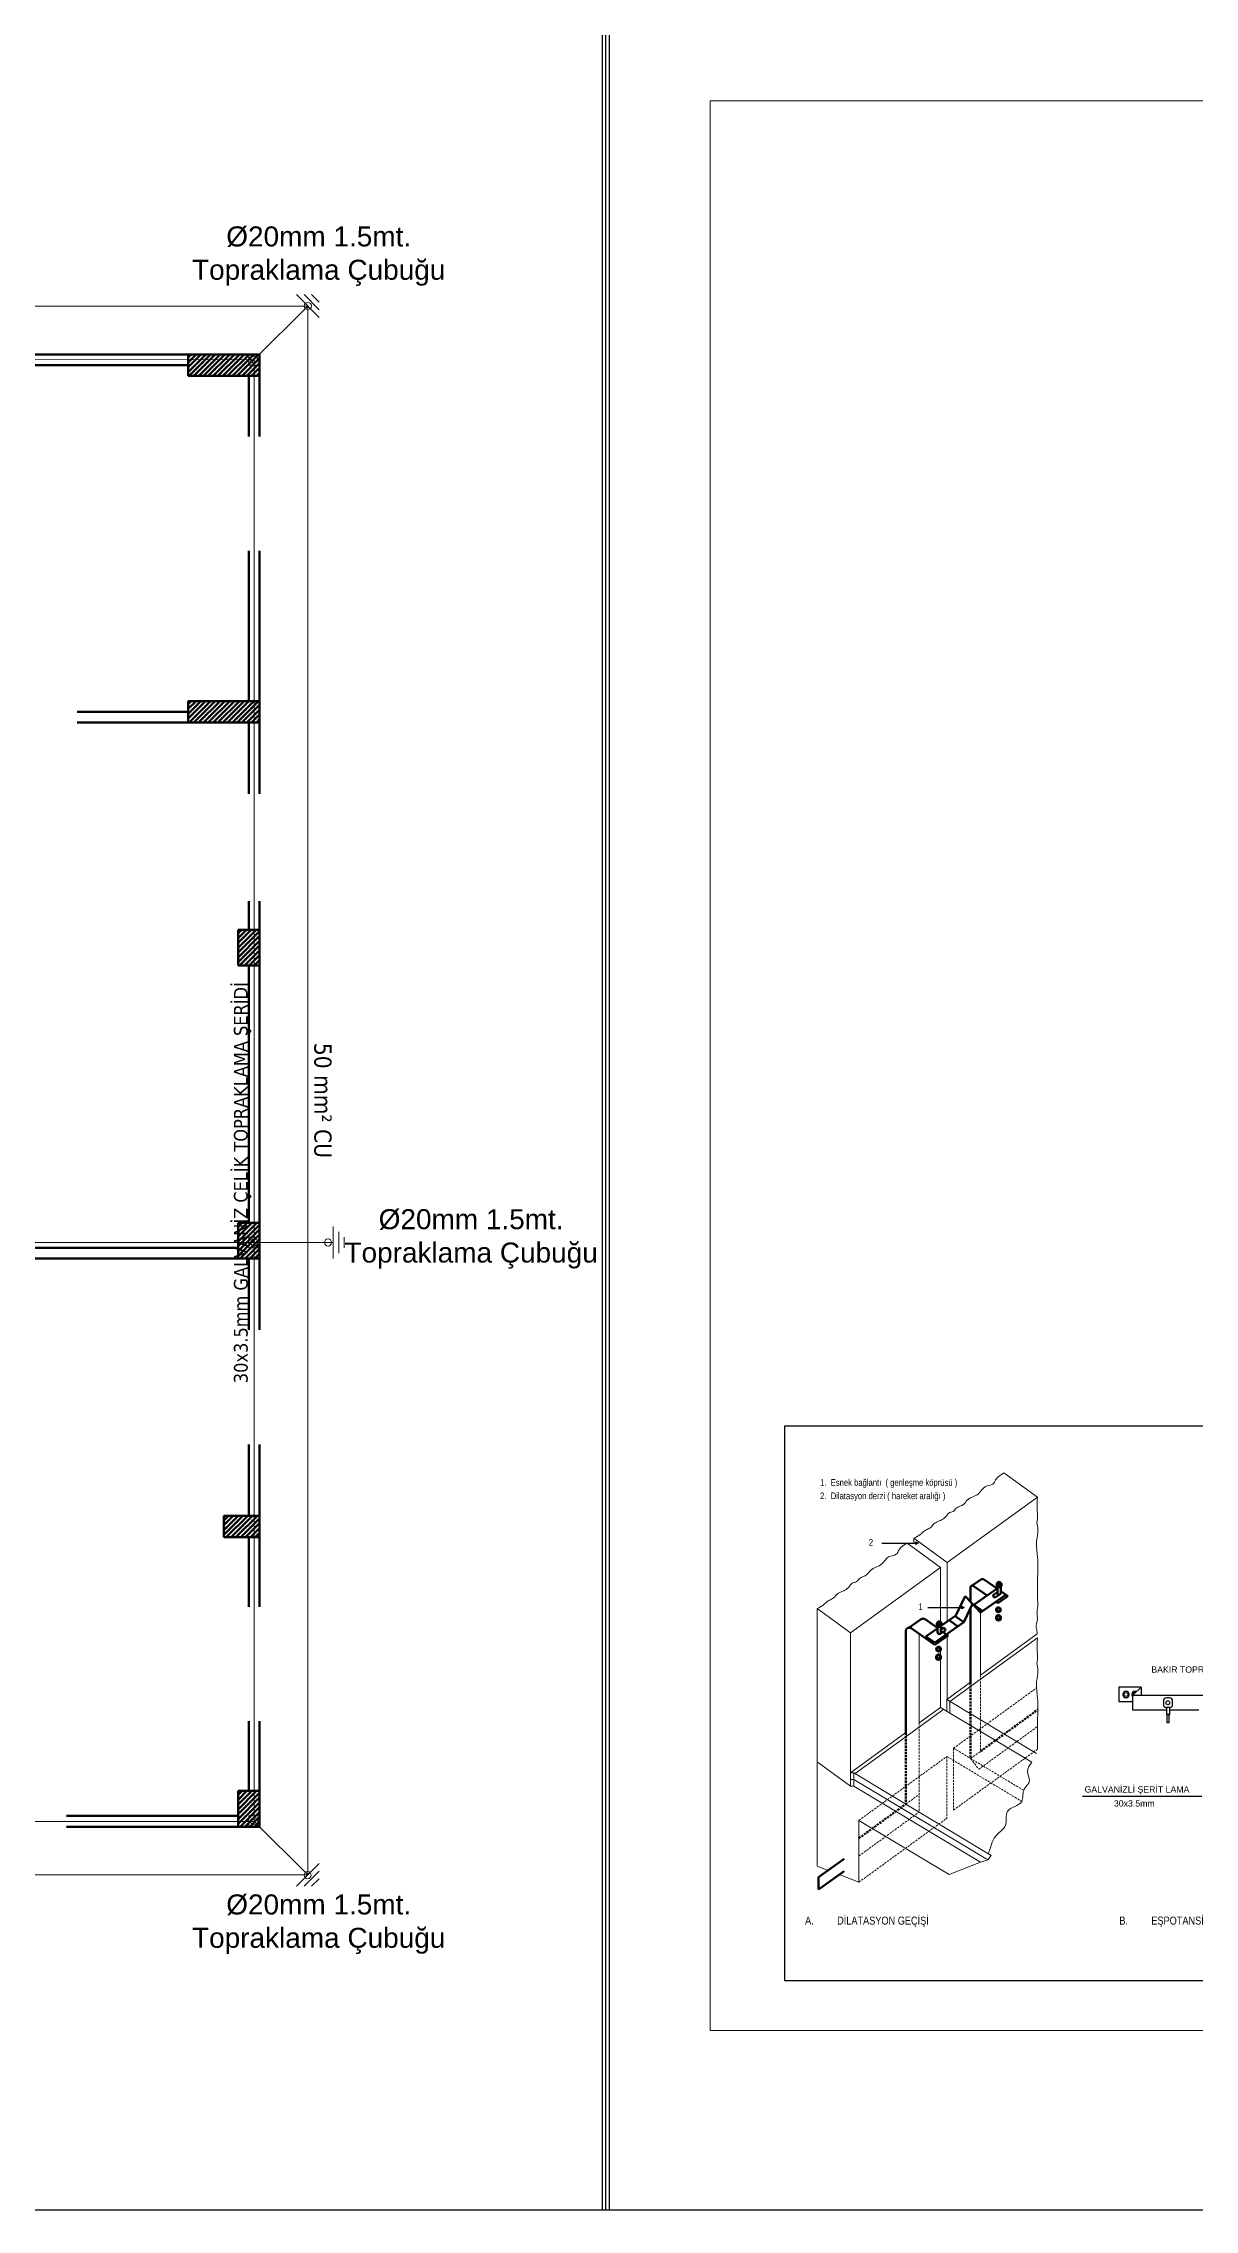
# Model space of a CAD drawing. Header units: millimetres. Extents: x 2046 to 14753, y 2361 to 29276.
# Drawn here: x 4837 to 6448, y 8040 to 11071 of the extents above; entities that cross this region are included whole.
import ezdxf
from ezdxf.enums import TextEntityAlignment as Align

# ---------------------------------------------------------------- set-up
doc = ezdxf.new("R2010")
doc.units = ezdxf.units.MM
doc.linetypes.add('DASHED2', pattern=[9.525, 6.35, -3.175])
for name, color, linetype, lineweight in [('A.O. DUVAR', 7, 'Continuous', 50), ('CERCEVE', 251, 'Continuous', 9), ('MYTOPRAKALAMA', 1, 'Continuous', 25), ('sh_elkyazı', 2, 'Continuous', 25), ('sh_k_aydınlatma', 1, 'Continuous', 50), ('sh_k_blok', 4, 'Continuous', 25), ('sh_k_priz', 5, 'Continuous', 50), ('sh_m_mim', 136, 'Continuous', 15), ('TOPRAKLAMA', 44, 'Continuous', 18), ('yazi', 251, 'Continuous', 25), ('YAZı', 251, 'Continuous', 9)]:
    doc.layers.add(name, color=color, linetype=linetype, lineweight=lineweight)
doc.layers.add('SEMBOL YAZI', color=254, linetype='Continuous')
doc.styles.add('2A ELEKTRİK', font='swissl.ttf', dxfattribs={"height": 10})
doc.styles.add('AGA', font='tahoma.ttf', dxfattribs={"height": 16})
doc.styles.add('ELEKTRIK', font='arial.ttf', dxfattribs={"height": 0.2})
doc.styles.add('sh_yazı', font='ARIALN.TTF', dxfattribs={"height": 10})

# ---------------------------------------------------------------- blocks, each defined once
blk = doc.blocks.new('TEMEL TOPR DETAYı')
at = {"layer": 'sh_k_blok', "lineweight": 30}
for points in [[(165.8, 569.8), (165.8, 567.9), (165.8, 565.9), (169.5, 567.9)], [(238.6, 471.1), (234.8, 473.1), (234.8, 471.1), (234.8, 469.2)]]:
    blk.add_hatch(color=256, dxfattribs=at).paths.add_polyline_path(points)
for points in [[(546.6, 321.4), (541.6, 321.4), (541.6, 310.9), (546.6, 310.9)], [(545.9, 310.9), (542.3, 310.9), (542.3, 298.9), (545.9, 298.9)]]:
    blk.add_lwpolyline(points, close=True)
at = {"layer": 'SEMBOL YAZI'}
for p, q in [((503.9, 352), (470.4, 352)), ((470.4, 352), (470.4, 329.7)), ((491.3, 329.7), (470.4, 329.7)), ((491.3, 339.7), (503.9, 352)), ((491.3, 339.7), (712, 339.7)), ((491.3, 317.3), (491.3, 339.7)), ((503.9, 352), (503.9, 339.7)), ((537.2, 331.2), (537.2, 325.9)), ((546.5, 335.7), (541.7, 335.7)), ((551, 325.9), (551, 331.2)), ((541.6, 317.3), (491.3, 317.3)), ((546.5, 321.4), (541.7, 321.4)), ((590.4, 317.3), (546.6, 317.3)), ((594.7, 188), (415.9, 188))]:
    blk.add_line(p, q, dxfattribs=at)
blk.add_lwpolyline([(486.4, 340.9), (483.8, 345.4), (478.5, 345.4), (475.9, 340.9), (478.5, 336.3), (483.8, 336.3)], close=True, dxfattribs=at)
blk.add_lwpolyline([(497.1, 345.4), (497, 345.4), (491.8, 345.4), (489.2, 340.9), (491.3, 337.2)], dxfattribs=at)
for centre in [(481.1, 340.9), (543.9, 328.5)]:
    blk.add_circle(centre, 2.91, dxfattribs=at)
for centre, radius, start, end in [((494.4, 340.9), 2.91, 72.0505, 196.6454), ((541.7, 331.2), 4.5, 90, 180), ((541.7, 325.9), 4.5, 180, 270), ((546.5, 331.2), 4.5, 0, 90), ((546.5, 325.9), 4.5, 270, 0)]:
    blk.add_arc(centre, radius, start, end, dxfattribs=at)
at = {"layer": 'sh_k_aydınlatma'}
for p, q in [((240, 488.4), (226, 459.2)), ((251, 476.7), (240, 488.4)), ((250.7, 504.2), (263.2, 513)), ((253.2, 475.2), (288.1, 499.6)), ((268.9, 513), (288.3, 499.4)), ((288.3, 494.4), (282.3, 490.4)), ((291.6, 490.6), (285.1, 486.2)), ((287.3, 506.1), (287.3, 503.3)), ((288.3, 493), (288.3, 502.4)), ((293.3, 493), (293.3, 502.4)), ((293.4, 495.9), (304.1, 488.4)), ((294.3, 506.1), (294.3, 503.3)), ((204.7, 444.3), (226, 459.2)), ((237.9, 449.2), (224.8, 458.4)), ((251, 476.7), (266.3, 466)), ((286.3, 456.5), (286.3, 453.7)), ((293.3, 456.5), (293.3, 453.7)), ((156.1, 441.2), (174.1, 453.8)), ((179.8, 453.8), (199, 440.3)), ((181.2, 427.8), (199, 440.3)), ((197.7, 447.1), (197.7, 444.2)), ((198.7, 434.8), (198.7, 443.3)), ((203.7, 432.2), (203.7, 443.3)), ((203.7, 438.3), (207.3, 440.8)), ((203.7, 432.2), (210.1, 436.7)), ((204.7, 447.1), (204.7, 444.2)), ((207.2, 434.6), (214.3, 429.6)), ((229.2, 443.1), (216.1, 452.3)), ((196.7, 397.4), (196.7, 394.6)), ((203.7, 397.4), (203.7, 394.6))]:
    blk.add_line(p, q, dxfattribs=at)
at = {"layer": 'sh_k_aydınlatma', "lineweight": 50}
for p, q in [((248.2, 501.7), (248.2, 479.7)), ((273.1, 489.1), (252.1, 503.8)), ((263.2, 463.9), (301.1, 490.5)), ((289.1, 477.9), (304.1, 488.4)), ((251, 476.7), (237.9, 449.2)), ((248.2, 470.7), (248.2, 359.2)), ((263.2, 463.9), (251, 476.7)), ((289.1, 477.9), (286.1, 480)), ((151.1, 436.2), (151.1, 283.3)), ((194.3, 415.6), (159, 440.3)), ((194.3, 418.7), (181.2, 427.8)), ((194.3, 418.7), (238.2, 449.4)), ((194.3, 415.6), (214.3, 429.6))]:
    blk.add_line(p, q, dxfattribs=at)
at = {"layer": 'sh_k_aydınlatma'}
for centre, radius in [((290.8, 506.1), 3.5), ((289.8, 468), 3.5), ((289.8, 456.5), 3.5), ((289.8, 468), 2.5), ((289.8, 456.5), 2.5), ((201.2, 447.1), 3.5), ((200.2, 408.9), 3.5), ((200.2, 397.4), 3.5), ((200.2, 408.9), 2.5), ((200.2, 397.4), 2.5)]:
    blk.add_circle(centre, radius, dxfattribs=at)
at = {"layer": 'sh_k_aydınlatma', "lineweight": 50}
for centre, radius in [((250.7, 501.7), 2.5), ((156.1, 436.2), 5)]:
    blk.add_arc(centre, radius, 55, 180, dxfattribs=at)
at = {"layer": 'sh_k_aydınlatma'}
for centre, radius, start, end in [((266.1, 508.9), 5, 55, 125), ((285.1, 489.3), 3.05, 158.9974, 268.9974), ((290.8, 506.1), 4.5, 218.9424, 321.0576), ((290.8, 493), 2.5, 180, 0), ((176.9, 449.7), 5, 55, 125), ((201.2, 447.1), 4.5, 218.9424, 321.0576), ((201.6, 434.3), 2.96, 170.4002, 314.5998), ((207.3, 437.7), 3.05, 340, 90), ((289.8, 456.5), 4.5, 218.9424, 321.0576), ((200.2, 397.4), 4.5, 218.9424, 321.0576)]:
    blk.add_arc(centre, radius, start, end, dxfattribs=at)
at = {"layer": 'sh_k_blok', "lineweight": 30}
for points in [[(115.1, 567.9), (165.8, 567.9), (165.8, 569.8), (169.5, 567.9), (165.8, 565.9), (165.8, 567.9)], [(184.1, 471.1), (234.8, 471.1), (234.8, 473.1), (238.6, 471.1), (234.8, 469.2), (234.8, 471.1)]]:
    blk.add_lwpolyline(points, dxfattribs=at)
at = {"layer": 'sh_k_priz', "lineweight": 60}
for p, q in [((288.3, 508.6), (293.3, 503.6)), ((203.6, 449.5), (198.7, 444.6)), ((20.2, 67), (20.2, 48.4))]:
    blk.add_line(p, q, dxfattribs=at)
at = {"layer": 'sh_k_priz', "linetype": 'DASHED2', "lineweight": 60, "ltscale": 0.5}
for p, q in [((248.2, 359.2), (248.2, 244.9)), ((263.2, 255.8), (348.9, 318.2)), ((151.1, 283.3), (151.1, 176.6)), ((80.7, 125.4), (151.1, 176.6))]:
    blk.add_line(p, q, dxfattribs=at)
at = {"layer": 'sh_k_priz', "lineweight": 60, "ltscale": 0.5}
for p, q in [((20.2, 67), (58.4, 94.7)), ((20.2, 48.4), (58.4, 76.1))]:
    blk.add_line(p, q, dxfattribs=at)
at = {"layer": 'sh_m_mim', "lineweight": 20}
for p, q in [((348.2, 636.9), (298.2, 673.2)), ((213.2, 538.8), (348.2, 636.9)), ((203.2, 531.5), (153.2, 567.9)), ((163.2, 575.1), (163.2, 567.9)), ((213.2, 538.8), (163.2, 575.1)), ((68.2, 433.5), (203.2, 531.5)), ((203.2, 531.5), (203.2, 449.9)), ((213.2, 538.8), (213.2, 450.2)), ((18.2, 469.8), (18.2, 83.5)), ((68.2, 433.5), (18.2, 469.8)), ((263.2, 463.9), (263.2, 370.1)), ((68.2, 433.5), (68.2, 203.5)), ((171.1, 431.8), (171.1, 298.3)), ((213.2, 430.4), (213.2, 431.9)), ((213.2, 428.9), (213.2, 333.8)), ((217.2, 330.6), (348.2, 425.7)), ((263.2, 370.1), (348, 431.8)), ((203.2, 407.1), (203.2, 399.3)), ((203.2, 394.1), (203.2, 321.5)), ((212.6, 333.4), (248.2, 359.2)), ((212.6, 333.4), (212.6, 315.9)), ((212.6, 333.4), (347, 252.6)), ((217.2, 330.6), (217.2, 313.1)), ((75.1, 222.3), (207.8, 318.7)), ((171.1, 298.3), (203.2, 321.5)), ((203.2, 321.5), (339.7, 239.5)), ((68.2, 223.5), (151.1, 283.7)), ((68.2, 203.5), (18.2, 239.8)), ((68.2, 223.5), (73.2, 223.5)), ((68.2, 213.5), (73.2, 213.5)), ((68.2, 203.5), (73.2, 203.5)), ((73.2, 223.5), (279.2, 99.7)), ((73.2, 223.5), (73.2, 203.5)), ((73.2, 213.5), (274, 92.8)), ((73.2, 203.5), (262.9, 89.4)), ((80.7, 152.2), (216, 70.9)), ((80.7, 152.2), (80.7, 59.5)), ((279.2, 99.7), (274, 92.8)), ((18.2, 83.5), (34.4, 77.2)), ((51.1, 70.8), (80.7, 59.5)), ((262.9, 89.4), (216, 70.9)), ((274, 92.8), (262.9, 89.4))]:
    blk.add_line(p, q, dxfattribs=at)
at = {"layer": 'sh_m_mim', "linetype": 'DASHED2', "lineweight": 20, "ltscale": 0.5}
for p, q in [((263.2, 370.1), (263.2, 255.8)), ((222.6, 260.3), (347, 350.7)), ((171.1, 298.3), (171.1, 164.6)), ((260.3, 228.7), (348.9, 293.2)), ((222.6, 260.3), (327.7, 197.1)), ((222.6, 260.3), (222.6, 167.6)), ((80.7, 152.2), (212.6, 248)), ((212.6, 248), (325, 180.5)), ((212.6, 248), (212.6, 155.3)), ((222.6, 167.6), (348.6, 259.1)), ((248.2, 244.9), (263.2, 255.8)), ((248.2, 244.9), (260.3, 228.7)), ((80.7, 98.8), (171.1, 164.6)), ((151.1, 176.6), (171.1, 191.1)), ((80.7, 59.5), (212.6, 155.3))]:
    blk.add_line(p, q, dxfattribs=at)
at = {"layer": 'sh_m_mim', "lineweight": 20}
for points in [[(163.2, 575.1), (172.6, 580.7), (178.6, 585.9), (181.5, 587.6), (187.7, 591), (193.7, 597.1), (208.2, 605), (212.8, 609.9), (216.6, 613.7), (221.8, 615.1), (226.2, 619.8), (237.7, 626), (243.1, 632.2), (259.9, 641.9), (270.3, 652.6), (281.7, 656.5), (285.7, 662.7), (298.2, 673.2)], [(18.2, 469.8), (27.6, 475.4), (33.6, 480.6), (36.5, 482.3), (42.7, 485.6), (48.7, 491.7), (63.2, 499.6), (67.8, 504.6), (71.6, 508.3), (76.8, 509.8), (81.2, 514.5), (92.7, 520.7), (98.1, 526.9), (114.9, 536.6), (125.3, 547.2), (136.7, 551.1), (140.7, 557.4), (153.2, 567.9)]]:
    blk.add_spline(points, degree=3, dxfattribs=at)
for points, knots in [([(348.2, 636.9), (347.9, 630), (347.6, 619.6), (349.1, 606.9), (346.7, 597.6), (350.9, 586.2), (345.4, 570.3), (348.3, 552.2), (349.2, 534.3), (348.5, 517), (348.9, 498.3), (347.9, 484.1), (349.5, 473), (346.6, 464), (349.5, 452.8), (345.7, 443.1), (347.6, 436.7), (347.9, 433.3), (348, 431.8)], [0, 0, 0, 0, 4.150409, 6.206508, 7.655121, 9.733379, 13.149389, 17.265036, 20.557968, 23.949603, 27.649104, 31.759689, 32.443061, 34.354537, 37.249813, 39.099785, 40.254411, 41.153479, 41.153479, 41.153479, 41.153479]), ([(348.2, 425.7), (347.9, 418.8), (347.6, 408.5), (349.1, 395.7), (346.7, 386.4), (350.9, 375), (345.4, 359.1), (348.3, 341.1), (349.2, 323.1), (348.5, 305.8), (348.9, 287.1), (347.9, 272.9), (348.7, 263.6), (348.3, 260.7), (348.6, 259.1)], [0, 0, 0, 0, 4.150409, 6.206508, 7.655121, 9.733379, 13.149389, 17.265036, 20.557968, 23.949603, 27.649104, 31.759689, 32.443061, 33.39273, 33.39273, 33.39273, 33.39273]), ([(339.7, 239.5), (336.4, 235), (330.1, 226.3), (340.8, 209.9), (323.9, 198.5), (330, 174.4), (296.5, 171.3), (305.3, 142.7), (282.8, 130.3), (279, 113.9), (275.4, 103.7), (274.8, 102.3)], [0, 0, 0, 0, 3.064753, 5.929072, 9.291552, 12.660241, 17.91858, 22.162296, 25.984997, 31.266841, 32.110344, 32.110344, 32.110344, 32.110344])]:
    blk.add_open_spline(points, degree=3, knots=knots, dxfattribs=at)
at = {"layer": 'sh_elkyazı', "lineweight": 30, "ltscale": 5, "style": 'sh_yazı'}
for s, p in [('1.  Esnek bağlantı  ( genleşme köprüsü )', (22.5, 653.8)), ('2.  Dilatasyon derzi ( hareket aralığı )', (22.5, 633.8))]:
    blk.add_text(s, height=10, dxfattribs=at).set_placement(p)
for s, p in [('2', (98.8, 569.1)), ('1', (173.2, 472.5))]:
    blk.add_text(s, height=10, dxfattribs=at).set_placement(p, align=Align.MIDDLE)
at = {"layer": 'sh_m_mim', "lineweight": 60, "ltscale": 5, "char_height": 12, "width": 607.757, "attachment_point": 4, "style": 'sh_yazı'}
for s, insert in [('A.^IDİLATASYON GEÇİŞİ', (0, 0)), ('B.^IEŞPOTANSİYEL TOPRAK BARASI', (471.1, 0))]:
    blk.add_mtext(s, dxfattribs=dict(at, insert=insert))
at = {"layer": 'YAZı', "color": 2, "style": 'ELEKTRIK'}
for s, height, p in [('BAKIR TOPRAKLAMA BARASI', 9.375, (519.1, 373.6)), ('GALVANİZLİ ŞERİT LAMA', 9.375, (419, 193.9)), ('30x3.5mm', 9.38, (463, 172.9))]:
    blk.add_text(s, height=height, dxfattribs=at).set_placement(p)

msp = doc.modelspace()

# ---------------------------------------------------------------- linework, layer by layer
at = {"layer": 'A.O. DUVAR'}
for p, q in [((4704.96, 10635.858), (5039.96, 10635.858)), ((5039.96, 10620.858), (4769.959, 10620.858)), ((5039.96, 10635.858), (5139.96, 10635.858)), ((5039.96, 10605.858), (5039.96, 10635.858)), ((5039.96, 10635.858), (5039.96, 10620.858)), ((5139.96, 10635.858), (5139.96, 10605.858)), ((5139.96, 10605.858), (5039.96, 10605.858)), ((5124.96, 10520.858), (5124.96, 10605.858)), ((5124.96, 10605.858), (5139.96, 10605.858)), ((5139.96, 10605.858), (5139.96, 10520.858)), ((5124.96, 10150.858), (5124.96, 10360.858)), ((5139.96, 10360.858), (5139.96, 10150.858)), ((4884.959, 10135.859), (5039.96, 10135.858)), ((5039.96, 10150.858), (5139.96, 10150.858)), ((5039.96, 10120.858), (5039.96, 10150.858)), ((5039.96, 10135.858), (5039.96, 10120.858)), ((5139.96, 10150.858), (5124.96, 10150.858)), ((5139.96, 10150.858), (5139.96, 10120.858)), ((5039.96, 10120.858), (4884.959, 10120.859)), ((5139.96, 10120.858), (5039.96, 10120.858)), ((5124.96, 10020.858), (5124.96, 10120.858)), ((5124.96, 10120.858), (5139.96, 10120.858)), ((5139.96, 10120.858), (5139.96, 10020.858)), ((5124.96, 9830.858), (5124.96, 9870.858)), ((5139.96, 9870.858), (5139.96, 9830.858)), ((5109.96, 9830.858), (5139.96, 9830.858)), ((5109.96, 9780.858), (5109.96, 9830.858)), ((5139.96, 9830.858), (5124.96, 9830.858)), ((5139.96, 9830.858), (5139.96, 9780.858)), ((5139.96, 9780.858), (5109.96, 9780.858)), ((5124.96, 9780.858), (5139.96, 9780.858)), ((5124.96, 9420.858), (5124.96, 9780.858)), ((5139.96, 9780.858), (5139.96, 9420.858)), ((5109.96, 9420.858), (5139.96, 9420.858)), ((5109.96, 9370.858), (5109.96, 9420.858)), ((5139.96, 9420.858), (5124.96, 9420.858)), ((5139.96, 9420.858), (5139.96, 9370.858)), ((4804.96, 9385.858), (5109.96, 9385.858)), ((5109.96, 9370.858), (4804.96, 9370.858)), ((5109.96, 9385.858), (5109.96, 9370.858)), ((5139.96, 9370.858), (5109.96, 9370.858)), ((5124.96, 9270.858), (5124.96, 9370.858)), ((5124.96, 9370.858), (5139.96, 9370.858)), ((5139.96, 9370.858), (5139.96, 9270.858)), ((5124.96, 9010.858), (5124.96, 9110.858)), ((5139.96, 9110.858), (5139.96, 9010.858)), ((5089.96, 8980.858), (5089.96, 9010.858)), ((5089.96, 9010.858), (5139.96, 9010.858)), ((5139.96, 9010.858), (5124.96, 9010.858)), ((5139.96, 9010.858), (5139.96, 8980.858)), ((5139.96, 8980.858), (5089.96, 8980.858)), ((5124.96, 8883.358), (5124.96, 8980.858)), ((5124.96, 8980.858), (5139.96, 8980.858)), ((5139.96, 8980.858), (5139.96, 8883.358)), ((5124.96, 8625.858), (5124.96, 8723.358)), ((5139.96, 8723.358), (5139.96, 8625.858)), ((5109.96, 8625.858), (5139.96, 8625.858)), ((5109.96, 8575.858), (5109.96, 8625.858)), ((5139.96, 8625.858), (5124.96, 8625.858)), ((5139.96, 8625.858), (5139.96, 8575.858)), ((4869.96, 8590.858), (5109.96, 8590.858)), ((5109.96, 8590.858), (5109.96, 8575.858)), ((5109.96, 8575.858), (4869.96, 8575.858)), ((5139.96, 8575.858), (5109.96, 8575.858))]:
    msp.add_line(p, q, dxfattribs=at)
at = {"layer": 'A.O. DUVAR', "linetype": 'Continuous', "ltscale": 10}
for p, q in [((5039.96, 10631.425), (5044.394, 10635.858)), ((5039.96, 10624.69), (5051.129, 10635.858)), ((5039.96, 10617.955), (5057.864, 10635.858)), ((5039.96, 10611.219), (5064.599, 10635.858)), ((5041.335, 10605.858), (5071.335, 10635.858)), ((5041.42, 10629.517), (5041.42, 10629.517)), ((5041.42, 10622.782), (5041.42, 10622.782)), ((5041.42, 10616.047), (5041.42, 10616.047)), ((5041.42, 10609.312), (5041.42, 10609.312)), ((5044.788, 10632.885), (5044.788, 10632.885)), ((5044.788, 10626.15), (5044.788, 10626.15)), ((5044.788, 10619.415), (5044.788, 10619.415)), ((5044.788, 10612.679), (5044.788, 10612.679)), ((5048.07, 10605.858), (5078.07, 10635.858)), ((5048.156, 10629.517), (5048.156, 10629.517)), ((5048.156, 10622.782), (5048.156, 10622.782)), ((5048.156, 10616.047), (5048.156, 10616.047)), ((5048.156, 10609.312), (5048.156, 10609.312)), ((5051.523, 10632.885), (5051.523, 10632.885)), ((5051.523, 10626.15), (5051.523, 10626.15)), ((5051.523, 10619.415), (5051.523, 10619.415)), ((5051.523, 10612.679), (5051.523, 10612.679)), ((5054.805, 10605.858), (5084.805, 10635.858)), ((5054.891, 10629.517), (5054.891, 10629.517)), ((5054.891, 10622.782), (5054.891, 10622.782)), ((5054.891, 10616.047), (5054.891, 10616.047)), ((5054.891, 10609.312), (5054.891, 10609.312)), ((5058.258, 10632.885), (5058.258, 10632.885)), ((5058.258, 10626.15), (5058.258, 10626.15)), ((5058.258, 10619.415), (5058.258, 10619.415)), ((5058.258, 10612.679), (5058.258, 10612.679)), ((5061.54, 10605.858), (5091.54, 10635.858)), ((5061.626, 10629.517), (5061.626, 10629.517)), ((5061.626, 10622.782), (5061.626, 10622.782)), ((5061.626, 10616.047), (5061.626, 10616.047)), ((5061.626, 10609.312), (5061.626, 10609.312)), ((5064.994, 10632.885), (5064.994, 10632.885)), ((5064.994, 10626.15), (5064.994, 10626.15)), ((5064.994, 10619.415), (5064.994, 10619.415)), ((5064.994, 10612.679), (5064.994, 10612.679)), ((5068.275, 10605.858), (5098.275, 10635.858)), ((5068.361, 10629.517), (5068.361, 10629.517)), ((5068.361, 10622.782), (5068.361, 10622.782)), ((5068.361, 10616.047), (5068.361, 10616.047)), ((5068.361, 10609.312), (5068.361, 10609.312)), ((5071.729, 10632.885), (5071.729, 10632.885)), ((5071.729, 10626.15), (5071.729, 10626.15)), ((5071.729, 10619.415), (5071.729, 10619.415)), ((5071.729, 10612.679), (5071.729, 10612.679)), ((5075.011, 10605.858), (5105.011, 10635.858)), ((5075.096, 10629.517), (5075.096, 10629.517)), ((5075.096, 10622.782), (5075.096, 10622.782)), ((5075.096, 10616.047), (5075.096, 10616.047)), ((5075.096, 10609.312), (5075.096, 10609.312)), ((5078.464, 10632.885), (5078.464, 10632.885)), ((5078.464, 10626.15), (5078.464, 10626.15)), ((5078.464, 10619.415), (5078.464, 10619.415)), ((5078.464, 10612.679), (5078.464, 10612.679)), ((5081.746, 10605.858), (5111.746, 10635.858)), ((5081.832, 10629.517), (5081.832, 10629.517)), ((5081.832, 10622.782), (5081.832, 10622.782)), ((5081.832, 10616.047), (5081.832, 10616.047)), ((5081.832, 10609.312), (5081.832, 10609.312)), ((5085.199, 10632.885), (5085.199, 10632.885)), ((5085.199, 10626.15), (5085.199, 10626.15)), ((5085.199, 10619.415), (5085.199, 10619.415)), ((5085.199, 10612.679), (5085.199, 10612.679)), ((5088.481, 10605.858), (5118.481, 10635.858)), ((5088.567, 10629.517), (5088.567, 10629.517)), ((5088.567, 10622.782), (5088.567, 10622.782)), ((5088.567, 10616.047), (5088.567, 10616.047)), ((5088.567, 10609.312), (5088.567, 10609.312)), ((5091.934, 10632.885), (5091.934, 10632.885)), ((5091.934, 10626.15), (5091.934, 10626.15)), ((5091.934, 10619.415), (5091.934, 10619.415)), ((5091.934, 10612.679), (5091.934, 10612.679)), ((5095.216, 10605.858), (5125.216, 10635.858)), ((5095.302, 10629.517), (5095.302, 10629.517)), ((5095.302, 10622.782), (5095.302, 10622.782)), ((5095.302, 10616.047), (5095.302, 10616.047)), ((5095.302, 10609.312), (5095.302, 10609.312)), ((5098.67, 10632.885), (5098.67, 10632.885)), ((5098.67, 10626.15), (5098.67, 10626.15)), ((5098.67, 10619.415), (5098.67, 10619.415)), ((5098.67, 10612.679), (5098.67, 10612.679)), ((5101.951, 10605.858), (5131.951, 10635.858)), ((5102.037, 10629.517), (5102.037, 10629.517)), ((5102.037, 10622.782), (5102.037, 10622.782)), ((5102.037, 10616.047), (5102.037, 10616.047)), ((5102.037, 10609.312), (5102.037, 10609.312)), ((5105.405, 10632.885), (5105.405, 10632.885)), ((5105.405, 10626.15), (5105.405, 10626.15)), ((5105.405, 10619.415), (5105.405, 10619.415)), ((5105.405, 10612.679), (5105.405, 10612.679)), ((5108.687, 10605.858), (5138.687, 10635.858)), ((5108.772, 10629.517), (5108.772, 10629.517)), ((5108.772, 10622.782), (5108.772, 10622.782)), ((5108.772, 10616.047), (5108.772, 10616.047)), ((5108.772, 10609.312), (5108.772, 10609.312)), ((5112.14, 10632.885), (5112.14, 10632.885)), ((5112.14, 10626.15), (5112.14, 10626.15)), ((5112.14, 10619.415), (5112.14, 10619.415)), ((5112.14, 10612.679), (5112.14, 10612.679)), ((5115.422, 10605.858), (5139.96, 10630.397)), ((5115.508, 10629.517), (5115.508, 10629.517)), ((5115.508, 10622.782), (5115.508, 10622.782)), ((5115.508, 10616.047), (5115.508, 10616.047)), ((5115.508, 10609.312), (5115.508, 10609.312)), ((5118.875, 10632.885), (5118.875, 10632.885)), ((5118.875, 10626.15), (5118.875, 10626.15)), ((5118.875, 10619.415), (5118.875, 10619.415)), ((5118.875, 10612.679), (5118.875, 10612.679)), ((5122.157, 10605.858), (5139.96, 10623.662)), ((5122.243, 10629.517), (5122.243, 10629.517)), ((5122.243, 10622.782), (5122.243, 10622.782)), ((5122.243, 10616.047), (5122.243, 10616.047)), ((5122.243, 10609.312), (5122.243, 10609.312)), ((5125.61, 10632.885), (5125.61, 10632.885)), ((5125.61, 10626.15), (5125.61, 10626.15)), ((5125.61, 10619.415), (5125.61, 10619.415)), ((5125.61, 10612.679), (5125.61, 10612.679)), ((5128.892, 10605.858), (5139.96, 10616.927)), ((5128.978, 10629.517), (5128.978, 10629.517)), ((5128.978, 10622.782), (5128.978, 10622.782)), ((5128.978, 10616.047), (5128.978, 10616.047)), ((5128.978, 10609.312), (5128.978, 10609.312)), ((5132.346, 10632.885), (5132.346, 10632.885)), ((5132.346, 10626.15), (5132.346, 10626.15)), ((5132.346, 10619.415), (5132.346, 10619.415)), ((5132.346, 10612.679), (5132.346, 10612.679)), ((5135.627, 10605.858), (5139.96, 10610.191)), ((5135.713, 10629.517), (5135.713, 10629.517)), ((5135.713, 10622.782), (5135.713, 10622.782)), ((5135.713, 10616.047), (5135.713, 10616.047)), ((5135.713, 10609.312), (5135.713, 10609.312)), ((5139.081, 10632.885), (5139.081, 10632.885)), ((5139.081, 10626.15), (5139.081, 10626.15)), ((5139.081, 10619.415), (5139.081, 10619.415)), ((5139.081, 10612.679), (5139.081, 10612.679)), ((5044.788, 10605.944), (5044.788, 10605.944)), ((5051.523, 10605.944), (5051.523, 10605.944)), ((5058.258, 10605.944), (5058.258, 10605.944)), ((5064.994, 10605.944), (5064.994, 10605.944)), ((5071.729, 10605.944), (5071.729, 10605.944)), ((5078.464, 10605.944), (5078.464, 10605.944)), ((5085.199, 10605.944), (5085.199, 10605.944)), ((5091.934, 10605.944), (5091.934, 10605.944)), ((5098.67, 10605.944), (5098.67, 10605.944)), ((5105.405, 10605.944), (5105.405, 10605.944)), ((5112.14, 10605.944), (5112.14, 10605.944)), ((5118.875, 10605.944), (5118.875, 10605.944)), ((5125.61, 10605.944), (5125.61, 10605.944)), ((5132.346, 10605.944), (5132.346, 10605.944)), ((5139.081, 10605.944), (5139.081, 10605.944)), ((5039.96, 10146.491), (5044.328, 10150.858)), ((5039.96, 10139.756), (5051.063, 10150.858)), ((5039.96, 10133.021), (5057.798, 10150.858)), ((5039.96, 10126.286), (5064.533, 10150.858)), ((5041.269, 10120.858), (5071.269, 10150.858)), ((5041.42, 10144.584), (5041.42, 10144.584)), ((5041.42, 10137.848), (5041.42, 10137.848)), ((5041.42, 10131.113), (5041.42, 10131.113)), ((5041.42, 10124.378), (5041.42, 10124.378)), ((5044.788, 10147.951), (5044.788, 10147.951)), ((5044.788, 10141.216), (5044.788, 10141.216)), ((5044.788, 10134.481), (5044.788, 10134.481)), ((5044.788, 10127.746), (5044.788, 10127.746)), ((5048.004, 10120.858), (5078.004, 10150.858)), ((5048.156, 10144.584), (5048.156, 10144.584)), ((5048.156, 10137.848), (5048.156, 10137.848)), ((5048.156, 10131.113), (5048.156, 10131.113)), ((5048.156, 10124.378), (5048.156, 10124.378)), ((5051.523, 10147.951), (5051.523, 10147.951)), ((5051.523, 10141.216), (5051.523, 10141.216)), ((5051.523, 10134.481), (5051.523, 10134.481)), ((5051.523, 10127.746), (5051.523, 10127.746)), ((5054.739, 10120.858), (5084.739, 10150.858)), ((5054.891, 10144.584), (5054.891, 10144.584)), ((5054.891, 10137.848), (5054.891, 10137.848)), ((5054.891, 10131.113), (5054.891, 10131.113)), ((5054.891, 10124.378), (5054.891, 10124.378)), ((5058.258, 10147.951), (5058.258, 10147.951)), ((5058.258, 10141.216), (5058.258, 10141.216)), ((5058.258, 10134.481), (5058.258, 10134.481)), ((5058.258, 10127.746), (5058.258, 10127.746)), ((5061.474, 10120.858), (5091.474, 10150.858)), ((5061.626, 10144.584), (5061.626, 10144.584)), ((5061.626, 10137.848), (5061.626, 10137.848)), ((5061.626, 10131.113), (5061.626, 10131.113)), ((5061.626, 10124.378), (5061.626, 10124.378)), ((5064.994, 10147.951), (5064.994, 10147.951)), ((5064.994, 10141.216), (5064.994, 10141.216)), ((5064.994, 10134.481), (5064.994, 10134.481)), ((5064.994, 10127.746), (5064.994, 10127.746)), ((5068.209, 10120.858), (5098.209, 10150.858)), ((5068.361, 10144.584), (5068.361, 10144.584)), ((5068.361, 10137.848), (5068.361, 10137.848)), ((5068.361, 10131.113), (5068.361, 10131.113)), ((5068.361, 10124.378), (5068.361, 10124.378)), ((5071.729, 10147.951), (5071.729, 10147.951)), ((5071.729, 10141.216), (5071.729, 10141.216)), ((5071.729, 10134.481), (5071.729, 10134.481)), ((5071.729, 10127.746), (5071.729, 10127.746)), ((5074.944, 10120.858), (5104.944, 10150.858)), ((5075.096, 10144.584), (5075.096, 10144.584)), ((5075.096, 10137.848), (5075.096, 10137.848)), ((5075.096, 10131.113), (5075.096, 10131.113)), ((5075.096, 10124.378), (5075.096, 10124.378)), ((5078.464, 10147.951), (5078.464, 10147.951)), ((5078.464, 10141.216), (5078.464, 10141.216)), ((5078.464, 10134.481), (5078.464, 10134.481)), ((5078.464, 10127.746), (5078.464, 10127.746)), ((5081.68, 10120.858), (5111.68, 10150.858)), ((5081.832, 10144.584), (5081.832, 10144.584)), ((5081.832, 10137.848), (5081.832, 10137.848)), ((5081.832, 10131.113), (5081.832, 10131.113)), ((5081.832, 10124.378), (5081.832, 10124.378)), ((5085.199, 10147.951), (5085.199, 10147.951)), ((5085.199, 10141.216), (5085.199, 10141.216)), ((5085.199, 10134.481), (5085.199, 10134.481)), ((5085.199, 10127.746), (5085.199, 10127.746)), ((5088.415, 10120.858), (5118.415, 10150.858)), ((5088.567, 10144.584), (5088.567, 10144.584)), ((5088.567, 10137.848), (5088.567, 10137.848)), ((5088.567, 10131.113), (5088.567, 10131.113)), ((5088.567, 10124.378), (5088.567, 10124.378)), ((5091.934, 10147.951), (5091.934, 10147.951)), ((5091.934, 10141.216), (5091.934, 10141.216)), ((5091.934, 10134.481), (5091.934, 10134.481)), ((5091.934, 10127.746), (5091.934, 10127.746)), ((5095.15, 10120.858), (5125.15, 10150.858)), ((5095.302, 10144.584), (5095.302, 10144.584)), ((5095.302, 10137.848), (5095.302, 10137.848)), ((5095.302, 10131.113), (5095.302, 10131.113)), ((5095.302, 10124.378), (5095.302, 10124.378)), ((5098.67, 10147.951), (5098.67, 10147.951)), ((5098.67, 10141.216), (5098.67, 10141.216)), ((5098.67, 10134.481), (5098.67, 10134.481)), ((5098.67, 10127.746), (5098.67, 10127.746)), ((5101.885, 10120.858), (5131.885, 10150.858)), ((5102.037, 10144.584), (5102.037, 10144.584)), ((5102.037, 10137.848), (5102.037, 10137.848)), ((5102.037, 10131.113), (5102.037, 10131.113)), ((5102.037, 10124.378), (5102.037, 10124.378)), ((5105.405, 10147.951), (5105.405, 10147.951)), ((5105.405, 10141.216), (5105.405, 10141.216)), ((5105.405, 10134.481), (5105.405, 10134.481)), ((5105.405, 10127.746), (5105.405, 10127.746)), ((5108.62, 10120.858), (5138.62, 10150.858)), ((5108.772, 10144.584), (5108.772, 10144.584)), ((5108.772, 10137.848), (5108.772, 10137.848)), ((5108.772, 10131.113), (5108.772, 10131.113)), ((5108.772, 10124.378), (5108.772, 10124.378)), ((5112.14, 10147.951), (5112.14, 10147.951)), ((5112.14, 10141.216), (5112.14, 10141.216)), ((5112.14, 10134.481), (5112.14, 10134.481)), ((5112.14, 10127.746), (5112.14, 10127.746)), ((5115.356, 10120.858), (5139.96, 10145.463)), ((5115.508, 10144.584), (5115.508, 10144.584)), ((5115.508, 10137.848), (5115.508, 10137.848)), ((5115.508, 10131.113), (5115.508, 10131.113)), ((5115.508, 10124.378), (5115.508, 10124.378)), ((5118.875, 10147.951), (5118.875, 10147.951)), ((5118.875, 10141.216), (5118.875, 10141.216)), ((5118.875, 10134.481), (5118.875, 10134.481)), ((5118.875, 10127.746), (5118.875, 10127.746)), ((5122.091, 10120.858), (5139.96, 10138.728)), ((5122.243, 10144.584), (5122.243, 10144.584)), ((5122.243, 10137.848), (5122.243, 10137.848)), ((5122.243, 10131.113), (5122.243, 10131.113)), ((5122.243, 10124.378), (5122.243, 10124.378)), ((5125.61, 10147.951), (5125.61, 10147.951)), ((5125.61, 10141.216), (5125.61, 10141.216)), ((5125.61, 10134.481), (5125.61, 10134.481)), ((5125.61, 10127.746), (5125.61, 10127.746)), ((5128.826, 10120.858), (5139.96, 10131.993)), ((5128.978, 10144.584), (5128.978, 10144.584)), ((5128.978, 10137.848), (5128.978, 10137.848)), ((5128.978, 10131.113), (5128.978, 10131.113)), ((5128.978, 10124.378), (5128.978, 10124.378)), ((5132.346, 10147.951), (5132.346, 10147.951)), ((5132.346, 10141.216), (5132.346, 10141.216)), ((5132.346, 10134.481), (5132.346, 10134.481)), ((5132.346, 10127.746), (5132.346, 10127.746)), ((5135.561, 10120.858), (5139.96, 10125.258)), ((5135.713, 10144.584), (5135.713, 10144.584)), ((5135.713, 10137.848), (5135.713, 10137.848)), ((5135.713, 10131.113), (5135.713, 10131.113)), ((5135.713, 10124.378), (5135.713, 10124.378)), ((5139.081, 10147.951), (5139.081, 10147.951)), ((5139.081, 10141.216), (5139.081, 10141.216)), ((5139.081, 10134.481), (5139.081, 10134.481)), ((5139.081, 10127.746), (5139.081, 10127.746)), ((5044.788, 10121.01), (5044.788, 10121.01)), ((5051.523, 10121.01), (5051.523, 10121.01)), ((5058.258, 10121.01), (5058.258, 10121.01)), ((5064.994, 10121.01), (5064.994, 10121.01)), ((5071.729, 10121.01), (5071.729, 10121.01)), ((5078.464, 10121.01), (5078.464, 10121.01)), ((5085.199, 10121.01), (5085.199, 10121.01)), ((5091.934, 10121.01), (5091.934, 10121.01)), ((5098.67, 10121.01), (5098.67, 10121.01)), ((5105.405, 10121.01), (5105.405, 10121.01)), ((5112.14, 10121.01), (5112.14, 10121.01)), ((5118.875, 10121.01), (5118.875, 10121.01)), ((5125.61, 10121.01), (5125.61, 10121.01)), ((5132.346, 10121.01), (5132.346, 10121.01)), ((5139.081, 10121.01), (5139.081, 10121.01)), ((5109.96, 9825.85), (5114.969, 9830.858)), ((5109.96, 9819.115), (5121.704, 9830.858)), ((5109.96, 9812.38), (5128.439, 9830.858)), ((5109.96, 9805.644), (5135.174, 9830.858)), ((5109.96, 9798.909), (5139.96, 9828.909)), ((5109.96, 9792.174), (5139.96, 9822.174)), ((5112.14, 9824.662), (5112.14, 9824.662)), ((5115.508, 9828.029), (5115.508, 9828.029)), ((5115.508, 9821.294), (5115.508, 9821.294)), ((5118.875, 9824.662), (5118.875, 9824.662)), ((5122.243, 9828.029), (5122.243, 9828.029)), ((5122.243, 9821.294), (5122.243, 9821.294)), ((5125.61, 9824.662), (5125.61, 9824.662)), ((5128.978, 9828.029), (5128.978, 9828.029)), ((5128.978, 9821.294), (5128.978, 9821.294)), ((5132.346, 9824.662), (5132.346, 9824.662)), ((5135.713, 9828.029), (5135.713, 9828.029)), ((5135.713, 9821.294), (5135.713, 9821.294)), ((5139.081, 9824.662), (5139.081, 9824.662)), ((5109.96, 9785.439), (5139.96, 9815.439)), ((5112.115, 9780.858), (5139.96, 9808.704)), ((5112.14, 9817.927), (5112.14, 9817.927)), ((5112.14, 9811.192), (5112.14, 9811.192)), ((5112.14, 9804.456), (5112.14, 9804.456)), ((5112.14, 9797.721), (5112.14, 9797.721)), ((5112.14, 9790.986), (5112.14, 9790.986)), ((5115.508, 9814.559), (5115.508, 9814.559)), ((5115.508, 9807.824), (5115.508, 9807.824)), ((5115.508, 9801.089), (5115.508, 9801.089)), ((5115.508, 9794.354), (5115.508, 9794.354)), ((5118.85, 9780.858), (5139.96, 9801.968)), ((5118.875, 9817.927), (5118.875, 9817.927)), ((5118.875, 9811.192), (5118.875, 9811.192)), ((5118.875, 9804.456), (5118.875, 9804.456)), ((5118.875, 9797.721), (5118.875, 9797.721)), ((5118.875, 9790.986), (5118.875, 9790.986)), ((5122.243, 9814.559), (5122.243, 9814.559)), ((5122.243, 9807.824), (5122.243, 9807.824)), ((5122.243, 9801.089), (5122.243, 9801.089)), ((5122.243, 9794.354), (5122.243, 9794.354)), ((5125.586, 9780.858), (5139.96, 9795.233)), ((5125.61, 9817.927), (5125.61, 9817.927)), ((5125.61, 9811.192), (5125.61, 9811.192)), ((5125.61, 9804.456), (5125.61, 9804.456)), ((5125.61, 9797.721), (5125.61, 9797.721)), ((5125.61, 9790.986), (5125.61, 9790.986)), ((5128.978, 9814.559), (5128.978, 9814.559)), ((5128.978, 9807.824), (5128.978, 9807.824)), ((5128.978, 9801.089), (5128.978, 9801.089)), ((5128.978, 9794.354), (5128.978, 9794.354)), ((5132.346, 9817.927), (5132.346, 9817.927)), ((5132.346, 9811.192), (5132.346, 9811.192)), ((5132.346, 9804.456), (5132.346, 9804.456)), ((5132.346, 9797.721), (5132.346, 9797.721)), ((5132.346, 9790.986), (5132.346, 9790.986)), ((5135.713, 9814.559), (5135.713, 9814.559)), ((5135.713, 9807.824), (5135.713, 9807.824)), ((5135.713, 9801.089), (5135.713, 9801.089)), ((5135.713, 9794.354), (5135.713, 9794.354)), ((5139.081, 9817.927), (5139.081, 9817.927)), ((5139.081, 9811.192), (5139.081, 9811.192)), ((5139.081, 9804.456), (5139.081, 9804.456)), ((5139.081, 9797.721), (5139.081, 9797.721)), ((5139.081, 9790.986), (5139.081, 9790.986)), ((5112.14, 9784.251), (5112.14, 9784.251)), ((5115.508, 9787.618), (5115.508, 9787.618)), ((5115.508, 9780.883), (5115.508, 9780.883)), ((5118.875, 9784.251), (5118.875, 9784.251)), ((5122.243, 9787.618), (5122.243, 9787.618)), ((5122.243, 9780.883), (5122.243, 9780.883)), ((5125.61, 9784.251), (5125.61, 9784.251)), ((5128.978, 9787.618), (5128.978, 9787.618)), ((5128.978, 9780.883), (5128.978, 9780.883)), ((5132.321, 9780.858), (5139.96, 9788.498)), ((5132.346, 9784.251), (5132.346, 9784.251)), ((5135.713, 9787.618), (5135.713, 9787.618)), ((5135.713, 9780.883), (5135.713, 9780.883)), ((5139.056, 9780.858), (5139.96, 9781.763)), ((5139.081, 9784.251), (5139.081, 9784.251)), ((5109.96, 9415.003), (5115.816, 9420.858)), ((5109.96, 9408.268), (5122.551, 9420.858)), ((5109.96, 9401.533), (5129.286, 9420.858)), ((5109.96, 9394.798), (5136.021, 9420.858)), ((5109.96, 9388.062), (5139.96, 9418.062)), ((5109.96, 9381.327), (5139.96, 9411.327)), ((5109.96, 9374.592), (5139.96, 9404.592)), ((5112.14, 9420.55), (5112.14, 9420.55)), ((5112.14, 9413.815), (5112.14, 9413.815)), ((5112.14, 9407.08), (5112.14, 9407.08)), ((5112.14, 9400.345), (5112.14, 9400.345)), ((5112.962, 9370.858), (5139.96, 9397.857)), ((5115.508, 9417.183), (5115.508, 9417.183)), ((5115.508, 9410.448), (5115.508, 9410.448)), ((5115.508, 9403.712), (5115.508, 9403.712)), ((5115.508, 9396.977), (5115.508, 9396.977)), ((5118.875, 9420.55), (5118.875, 9420.55)), ((5118.875, 9413.815), (5118.875, 9413.815)), ((5118.875, 9407.08), (5118.875, 9407.08)), ((5118.875, 9400.345), (5118.875, 9400.345)), ((5122.243, 9417.183), (5122.243, 9417.183)), ((5122.243, 9410.448), (5122.243, 9410.448)), ((5122.243, 9403.712), (5122.243, 9403.712)), ((5122.243, 9396.977), (5122.243, 9396.977)), ((5125.61, 9420.55), (5125.61, 9420.55)), ((5125.61, 9413.815), (5125.61, 9413.815)), ((5125.61, 9407.08), (5125.61, 9407.08)), ((5125.61, 9400.345), (5125.61, 9400.345)), ((5128.978, 9417.183), (5128.978, 9417.183)), ((5128.978, 9410.448), (5128.978, 9410.448)), ((5128.978, 9403.712), (5128.978, 9403.712)), ((5128.978, 9396.977), (5128.978, 9396.977)), ((5132.346, 9420.55), (5132.346, 9420.55)), ((5132.346, 9413.815), (5132.346, 9413.815)), ((5132.346, 9407.08), (5132.346, 9407.08)), ((5132.346, 9400.345), (5132.346, 9400.345)), ((5135.713, 9417.183), (5135.713, 9417.183)), ((5135.713, 9410.448), (5135.713, 9410.448)), ((5135.713, 9403.712), (5135.713, 9403.712)), ((5135.713, 9396.977), (5135.713, 9396.977)), ((5139.081, 9420.55), (5139.081, 9420.55)), ((5139.081, 9413.815), (5139.081, 9413.815)), ((5139.081, 9407.08), (5139.081, 9407.08)), ((5139.081, 9400.345), (5139.081, 9400.345)), ((5112.14, 9393.61), (5112.14, 9393.61)), ((5112.14, 9386.874), (5112.14, 9386.874)), ((5112.14, 9380.139), (5112.14, 9380.139)), ((5112.14, 9373.404), (5112.14, 9373.404)), ((5115.508, 9390.242), (5115.508, 9390.242)), ((5115.508, 9383.507), (5115.508, 9383.507)), ((5115.508, 9376.772), (5115.508, 9376.772)), ((5118.875, 9393.61), (5118.875, 9393.61)), ((5118.875, 9386.874), (5118.875, 9386.874)), ((5118.875, 9380.139), (5118.875, 9380.139)), ((5118.875, 9373.404), (5118.875, 9373.404)), ((5119.697, 9370.858), (5139.96, 9391.122)), ((5122.243, 9390.242), (5122.243, 9390.242)), ((5122.243, 9383.507), (5122.243, 9383.507)), ((5122.243, 9376.772), (5122.243, 9376.772)), ((5125.61, 9393.61), (5125.61, 9393.61)), ((5125.61, 9386.874), (5125.61, 9386.874)), ((5125.61, 9380.139), (5125.61, 9380.139)), ((5125.61, 9373.404), (5125.61, 9373.404)), ((5126.432, 9370.858), (5139.96, 9384.386)), ((5128.978, 9390.242), (5128.978, 9390.242)), ((5128.978, 9383.507), (5128.978, 9383.507)), ((5128.978, 9376.772), (5128.978, 9376.772)), ((5132.346, 9393.61), (5132.346, 9393.61)), ((5132.346, 9386.874), (5132.346, 9386.874)), ((5132.346, 9380.139), (5132.346, 9380.139)), ((5132.346, 9373.404), (5132.346, 9373.404)), ((5133.167, 9370.858), (5139.96, 9377.651)), ((5135.713, 9390.242), (5135.713, 9390.242)), ((5135.713, 9383.507), (5135.713, 9383.507)), ((5135.713, 9376.772), (5135.713, 9376.772)), ((5139.081, 9393.61), (5139.081, 9393.61)), ((5139.081, 9386.874), (5139.081, 9386.874)), ((5139.081, 9380.139), (5139.081, 9380.139)), ((5139.081, 9373.404), (5139.081, 9373.404)), ((5139.903, 9370.858), (5139.96, 9370.916)), ((5089.96, 9004.362), (5096.457, 9010.858)), ((5089.96, 8997.627), (5103.192, 9010.858)), ((5089.96, 8990.892), (5109.927, 9010.858)), ((5089.96, 8984.157), (5116.662, 9010.858)), ((5091.934, 9009.704), (5091.934, 9009.704)), ((5091.934, 9002.968), (5091.934, 9002.968)), ((5093.397, 8980.858), (5123.397, 9010.858)), ((5095.302, 9006.336), (5095.302, 9006.336)), ((5098.67, 9009.704), (5098.67, 9009.704)), ((5098.67, 9002.968), (5098.67, 9002.968)), ((5100.133, 8980.858), (5130.133, 9010.858)), ((5102.037, 9006.336), (5102.037, 9006.336)), ((5105.405, 9009.704), (5105.405, 9009.704)), ((5105.405, 9002.968), (5105.405, 9002.968)), ((5106.868, 8980.858), (5136.868, 9010.858)), ((5108.772, 9006.336), (5108.772, 9006.336)), ((5112.14, 9009.704), (5112.14, 9009.704)), ((5112.14, 9002.968), (5112.14, 9002.968)), ((5113.603, 8980.858), (5139.96, 9007.216)), ((5115.508, 9006.336), (5115.508, 9006.336)), ((5118.875, 9009.704), (5118.875, 9009.704)), ((5118.875, 9002.968), (5118.875, 9002.968)), ((5122.243, 9006.336), (5122.243, 9006.336)), ((5125.61, 9009.704), (5125.61, 9009.704)), ((5125.61, 9002.968), (5125.61, 9002.968)), ((5128.978, 9006.336), (5128.978, 9006.336)), ((5132.346, 9009.704), (5132.346, 9009.704)), ((5132.346, 9002.968), (5132.346, 9002.968)), ((5135.713, 9006.336), (5135.713, 9006.336)), ((5139.081, 9009.704), (5139.081, 9009.704)), ((5139.081, 9002.968), (5139.081, 9002.968)), ((5091.934, 8996.233), (5091.934, 8996.233)), ((5091.934, 8989.498), (5091.934, 8989.498)), ((5091.934, 8982.763), (5091.934, 8982.763)), ((5095.302, 8999.601), (5095.302, 8999.601)), ((5095.302, 8992.866), (5095.302, 8992.866)), ((5095.302, 8986.13), (5095.302, 8986.13)), ((5098.67, 8996.233), (5098.67, 8996.233)), ((5098.67, 8989.498), (5098.67, 8989.498)), ((5098.67, 8982.763), (5098.67, 8982.763)), ((5102.037, 8999.601), (5102.037, 8999.601)), ((5102.037, 8992.866), (5102.037, 8992.866)), ((5102.037, 8986.13), (5102.037, 8986.13)), ((5105.405, 8996.233), (5105.405, 8996.233)), ((5105.405, 8989.498), (5105.405, 8989.498)), ((5105.405, 8982.763), (5105.405, 8982.763)), ((5108.772, 8999.601), (5108.772, 8999.601)), ((5108.772, 8992.866), (5108.772, 8992.866)), ((5108.772, 8986.13), (5108.772, 8986.13)), ((5112.14, 8996.233), (5112.14, 8996.233)), ((5112.14, 8989.498), (5112.14, 8989.498)), ((5112.14, 8982.763), (5112.14, 8982.763)), ((5115.508, 8999.601), (5115.508, 8999.601)), ((5115.508, 8992.866), (5115.508, 8992.866)), ((5115.508, 8986.13), (5115.508, 8986.13)), ((5118.875, 8996.233), (5118.875, 8996.233)), ((5118.875, 8989.498), (5118.875, 8989.498)), ((5118.875, 8982.763), (5118.875, 8982.763)), ((5120.338, 8980.858), (5139.96, 9000.481)), ((5122.243, 8999.601), (5122.243, 8999.601)), ((5122.243, 8992.866), (5122.243, 8992.866)), ((5122.243, 8986.13), (5122.243, 8986.13)), ((5125.61, 8996.233), (5125.61, 8996.233)), ((5125.61, 8989.498), (5125.61, 8989.498)), ((5125.61, 8982.763), (5125.61, 8982.763)), ((5127.073, 8980.858), (5139.96, 8993.745)), ((5128.978, 8999.601), (5128.978, 8999.601)), ((5128.978, 8992.866), (5128.978, 8992.866)), ((5128.978, 8986.13), (5128.978, 8986.13)), ((5132.346, 8996.233), (5132.346, 8996.233)), ((5132.346, 8989.498), (5132.346, 8989.498)), ((5132.346, 8982.763), (5132.346, 8982.763)), ((5133.809, 8980.858), (5139.96, 8987.01)), ((5135.713, 8999.601), (5135.713, 8999.601)), ((5135.713, 8992.866), (5135.713, 8992.866)), ((5135.713, 8986.13), (5135.713, 8986.13)), ((5139.081, 8996.233), (5139.081, 8996.233)), ((5139.081, 8989.498), (5139.081, 8989.498)), ((5139.081, 8982.763), (5139.081, 8982.763)), ((5109.96, 8620.251), (5115.568, 8625.858)), ((5109.96, 8613.515), (5122.303, 8625.858)), ((5109.96, 8606.78), (5129.039, 8625.858)), ((5109.96, 8600.045), (5135.774, 8625.858)), ((5109.96, 8593.31), (5139.96, 8623.31)), ((5109.96, 8586.575), (5139.96, 8616.575)), ((5109.96, 8579.839), (5139.96, 8609.839)), ((5112.14, 8625.798), (5112.14, 8625.798)), ((5112.14, 8619.063), (5112.14, 8619.063)), ((5112.14, 8612.327), (5112.14, 8612.327)), ((5115.508, 8622.43), (5115.508, 8622.43)), ((5115.508, 8615.695), (5115.508, 8615.695)), ((5115.508, 8608.96), (5115.508, 8608.96)), ((5118.875, 8625.798), (5118.875, 8625.798)), ((5118.875, 8619.063), (5118.875, 8619.063)), ((5118.875, 8612.327), (5118.875, 8612.327)), ((5122.243, 8622.43), (5122.243, 8622.43)), ((5122.243, 8615.695), (5122.243, 8615.695)), ((5122.243, 8608.96), (5122.243, 8608.96)), ((5125.61, 8625.798), (5125.61, 8625.798)), ((5125.61, 8619.063), (5125.61, 8619.063)), ((5125.61, 8612.327), (5125.61, 8612.327)), ((5128.978, 8622.43), (5128.978, 8622.43)), ((5128.978, 8615.695), (5128.978, 8615.695)), ((5128.978, 8608.96), (5128.978, 8608.96)), ((5132.346, 8625.798), (5132.346, 8625.798)), ((5132.346, 8619.063), (5132.346, 8619.063)), ((5132.346, 8612.327), (5132.346, 8612.327)), ((5135.713, 8622.43), (5135.713, 8622.43)), ((5135.713, 8615.695), (5135.713, 8615.695)), ((5135.713, 8608.96), (5135.713, 8608.96)), ((5139.081, 8625.798), (5139.081, 8625.798)), ((5139.081, 8619.063), (5139.081, 8619.063)), ((5139.081, 8612.327), (5139.081, 8612.327)), ((5112.14, 8605.592), (5112.14, 8605.592)), ((5112.14, 8598.857), (5112.14, 8598.857)), ((5112.14, 8592.122), (5112.14, 8592.122)), ((5112.14, 8585.387), (5112.14, 8585.387)), ((5112.14, 8578.651), (5112.14, 8578.651)), ((5112.715, 8575.858), (5139.96, 8603.104)), ((5115.508, 8602.225), (5115.508, 8602.225)), ((5115.508, 8595.489), (5115.508, 8595.489)), ((5115.508, 8588.754), (5115.508, 8588.754)), ((5115.508, 8582.019), (5115.508, 8582.019)), ((5118.875, 8605.592), (5118.875, 8605.592)), ((5118.875, 8598.857), (5118.875, 8598.857)), ((5118.875, 8592.122), (5118.875, 8592.122)), ((5118.875, 8585.387), (5118.875, 8585.387)), ((5118.875, 8578.651), (5118.875, 8578.651)), ((5119.45, 8575.858), (5139.96, 8596.369)), ((5122.243, 8602.225), (5122.243, 8602.225)), ((5122.243, 8595.489), (5122.243, 8595.489)), ((5122.243, 8588.754), (5122.243, 8588.754)), ((5122.243, 8582.019), (5122.243, 8582.019)), ((5125.61, 8605.592), (5125.61, 8605.592)), ((5125.61, 8598.857), (5125.61, 8598.857)), ((5125.61, 8592.122), (5125.61, 8592.122)), ((5125.61, 8585.387), (5125.61, 8585.387)), ((5125.61, 8578.651), (5125.61, 8578.651)), ((5126.185, 8575.858), (5139.96, 8589.634)), ((5128.978, 8602.225), (5128.978, 8602.225)), ((5128.978, 8595.489), (5128.978, 8595.489)), ((5128.978, 8588.754), (5128.978, 8588.754)), ((5128.978, 8582.019), (5128.978, 8582.019)), ((5132.346, 8605.592), (5132.346, 8605.592)), ((5132.346, 8598.857), (5132.346, 8598.857)), ((5132.346, 8592.122), (5132.346, 8592.122)), ((5132.346, 8585.387), (5132.346, 8585.387)), ((5132.346, 8578.651), (5132.346, 8578.651)), ((5132.92, 8575.858), (5139.96, 8582.899)), ((5135.713, 8602.225), (5135.713, 8602.225)), ((5135.713, 8595.489), (5135.713, 8595.489)), ((5135.713, 8588.754), (5135.713, 8588.754)), ((5135.713, 8582.019), (5135.713, 8582.019)), ((5139.081, 8605.592), (5139.081, 8605.592)), ((5139.081, 8598.857), (5139.081, 8598.857)), ((5139.081, 8592.122), (5139.081, 8592.122)), ((5139.081, 8585.387), (5139.081, 8585.387)), ((5139.081, 8578.651), (5139.081, 8578.651)), ((5139.655, 8575.858), (5139.96, 8576.163))]:
    msp.add_line(p, q, dxfattribs=at)
at = {"layer": 'CERCEVE'}
msp.add_lwpolyline([(8909.984, 8290.527), (5770.2, 8290.527), (5770.2, 10990.527), (8909.984, 10990.527)], close=True, dxfattribs=at)
at = {"layer": 'MYTOPRAKALAMA', "color": 8}
msp.add_lwpolyline([(5874.934, 9136.766), (7707.85, 9136.766), (7707.85, 8360.41), (5874.934, 8360.41), (5874.934, 9136.766)], dxfattribs=at)
at = {"layer": 'TOPRAKLAMA'}
for p, q in [((5223.37, 10687.619), (5191.551, 10719.439)), ((5223.37, 10698.226), (5202.157, 10719.439)), ((5223.37, 10708.833), (5212.764, 10719.439)), ((5243.13, 9370.645), (5243.13, 9415.645)), ((5250.63, 9378.145), (5250.63, 9408.145)), ((5258.13, 9385.645), (5258.13, 9400.645)), ((5132.46, 9393.358), (3247.46, 9393.358)), ((5132.46, 9393.358), (5243.13, 9393.358)), ((5223.37, 8524.268), (5191.551, 8492.448)), ((5223.37, 8513.662), (5202.157, 8492.448)), ((5223.37, 8503.055), (5212.764, 8492.448))]:
    msp.add_line(p, q, dxfattribs=at)
for points in [[(5207.46, 10703.521), (5207.46, 8508.358), (3172.46, 8508.358), (3172.46, 10703.35)], [(5132.46, 10628.515), (5132.46, 8583.358), (3247.46, 8583.358), (3247.46, 10628.356)], [(5124.96, 10636.015), (5139.96, 10636.015), (5139.96, 10621.015), (5124.96, 10621.015)], [(5124.96, 9400.858), (5139.96, 9400.858), (5139.96, 9385.858), (5124.96, 9385.858)], [(5124.96, 8590.858), (5139.96, 8590.858), (5139.96, 8575.858), (5124.96, 8575.858)]]:
    msp.add_lwpolyline(points, close=True, dxfattribs=at)
for points in [[(5207.46, 10703.521), (5132.46, 10628.515)], [(5207.46, 8508.358), (5132.46, 8583.358)]]:
    msp.add_lwpolyline(points, dxfattribs=at)
for centre in [(5207.46, 10703.521), (5132.46, 10628.515), (5132.46, 9393.358), (5235.715, 9393.35), (5132.46, 8583.358), (5207.235, 8508.124)]:
    msp.add_circle(centre, 5, dxfattribs=at)
at = {"layer": 'yazi'}
for points in [[(5619.065, 11151.662), (5619.065, 8040.024)], [(5624.065, 11151.662), (5624.065, 8040.024)], [(5629.065, 11151.662), (5629.065, 8040.024)], [(2995.515, 8040.024), (9158.746, 8040.024)]]:
    msp.add_lwpolyline(points, dxfattribs=at)

# ---------------------------------------------------------------- block references
at = {"ltscale": 5, "xscale": 0.9331199999999996, "yscale": 0.9331199999999996, "zscale": 0.9331199999999996}
msp.add_blockref('TEMEL TOPR DETAYı', (5903.148, 8442.739), dxfattribs=at)

# ---------------------------------------------------------------- texts
at = {"layer": 'TOPRAKLAMA', "lineweight": 0, "style": 'AGA'}
for s, height, rotation, p in [('30x3.5mm GALVANİZ ÇELİK TOPRAKLAMA ŞERİDİ', 19.2, 90, (5113.686, 9476.946)), ('50 mm² CU', 24, 270, (5228.632, 9592.031))]:
    msp.add_text(s, height=height, rotation=rotation, dxfattribs=at).set_placement(p, align=Align.MIDDLE_CENTER)
at = {"layer": 'TOPRAKLAMA', "lineweight": 0, "char_height": 28, "width": 342.21075, "attachment_point": 5, "style": '2A ELEKTRİK'}
for insert in [(5222.693, 10773.293), (5435.941, 9398.233), (5222.693, 8439.448)]:
    msp.add_mtext('Ø20mm 1.5mt.\\PTopraklama Çubuğu    ', dxfattribs=dict(at, insert=insert))

doc.saveas('drawing.dxf')
